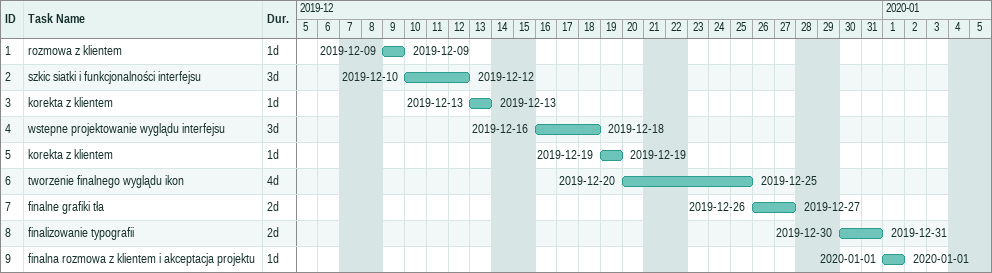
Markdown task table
| ID | Task | Duration | Start | Finish |
|---|---|---|---|---|
| 1 | rozmowa z klientem | 1d | 2019-12-09 | 2019-12-09 |
| 2 | szkic siatki i funkcjonalności interfejsu | 3d | 2019-12-10 | 2019-12-12 |
| 3 | korekta z klientem | 1d | 2019-12-13 | 2019-12-13 |
| 4 | wstepne projektowanie wyglądu interfejsu | 3d | 2019-12-16 | 2019-12-18 |
| 5 | korekta z klientem | 1d | 2019-12-19 | 2019-12-19 |
| 6 | tworzenie finalnego wyglądu ikon | 4d | 2019-12-20 | 2019-12-25 |
| 7 | finalne grafiki tła | 2d | 2019-12-26 | 2019-12-27 |
| 8 | finalizowanie typografii | 2d | 2019-12-30 | 2019-12-31 |
| 9 | finalna rozmowa z klientem i akceptacja projektu | 1d | 2020-01-01 | 2020-01-01 |
